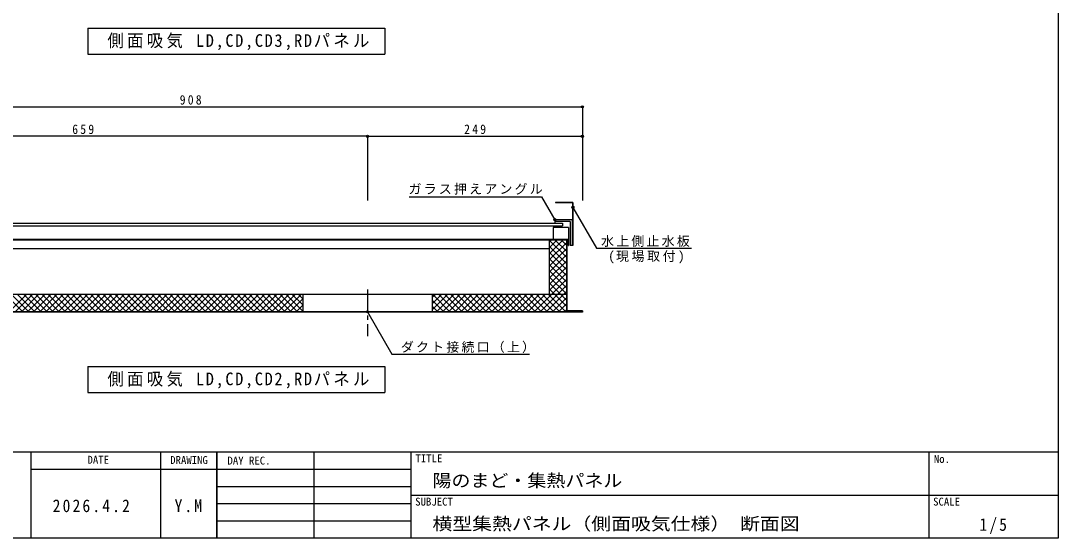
# Model space of a CAD drawing. Units: millimetres at full size, sheet at 1:5; details may follow other scales. Extents: x -2118 to 2002, y -472 to 933.
# Drawn here: x 800 to 2002, y -472 to 127 of the extents above; entities that cross this region are included whole.
import ezdxf
from ezdxf.enums import TextEntityAlignment as Align

# ---------------------------------------------------------------- set-up
doc = ezdxf.new("R2010")
doc.units = ezdxf.units.MM
doc.header["$LTSCALE"] = 5
doc.header["$PDMODE"] = 32
doc.header["$PDSIZE"] = 2.5
doc.linetypes.add('CHAIN1', pattern=[8, 5, -1, 1, -1])
for name, color, linetype in [('0-0', 4, 'CHAIN1'), ('0-1', 5, 'Continuous'), ('0-2', 4, 'Continuous'), ('F-0', 7, 'Continuous')]:
    doc.layers.add(name, color=color, linetype=linetype)
doc.styles.add('ＭＳ ゴシック', font='')
doc.styles.get('ＭＳ ゴシック').set_extended_font_data('MS Gothic')

msp = doc.modelspace()

# ---------------------------------------------------------------- linework, layer by layer
at = {"layer": '0-0'}
msp.add_line((1201.66, -183.778), (1201.66, -237.884), dxfattribs=at)
at = {"layer": '0-1', "color": 4}
msp.add_line((1250.126, -76.398), (1403.295, -76.398), dxfattribs=at)
msp.add_lwpolyline([(1201.66, -209.51), (1229.986, -258.572), (1389.186, -258.572)], dxfattribs=at)
at = {"layer": '0-1'}
for p in [(1439.66, -88.715), (1418.66, -103.01), (1201.66, -209.51)]:
    msp.add_point(p, dxfattribs=at)
at = {"layer": '0-2'}
for p, q in [((542.66, 27.544), (1450.66, 27.544)), ((1450.66, 27.544), (1450.66, -80.969)), ((1201.66, -6.507), (542.66, -6.507)), ((1201.66, -6.507), (1201.66, -80.969)), ((1201.66, -6.507), (1450.66, -6.507)), ((1201.66, -6.507), (1201.66, -80.969)), ((1450.66, -6.507), (1450.66, -80.969)), ((1403.295, -76.398), (1418.66, -103.01)), ((1412.16, -142.52), (1428.17, -126.51)), ((1412.16, -135.449), (1421.099, -126.51)), ((1412.16, -128.378), (1414.028, -126.51)), ((1412.16, -149.591), (1432.16, -129.591)), ((1432.16, -146.489), (1412.18, -126.51)), ((1432.16, -139.418), (1419.251, -126.51)), ((1432.16, -132.347), (1426.323, -126.51)), ((1432.16, -153.56), (1412.16, -133.56)), ((1412.16, -156.662), (1432.16, -136.662)), ((1432.16, -160.631), (1412.16, -140.631)), ((1412.16, -163.733), (1432.16, -143.733)), ((1432.16, -167.702), (1412.16, -147.702)), ((1412.16, -170.804), (1432.16, -150.804)), ((1432.16, -174.773), (1412.16, -154.773)), ((1412.16, -177.876), (1432.16, -157.876)), ((1432.16, -181.844), (1412.16, -161.844)), ((1412.16, -184.947), (1432.16, -164.947)), ((1394.667, -209.51), (1432.16, -172.018)), ((1401.738, -209.51), (1432.16, -179.089)), ((1432.16, -188.915), (1412.16, -168.915)), ((1432.16, -195.986), (1412.16, -175.986)), ((802.216, -209.51), (782.216, -189.51)), ((786.556, -209.51), (806.556, -189.51)), ((809.287, -209.51), (789.287, -189.51)), ((793.627, -209.51), (813.627, -189.51)), ((816.358, -209.51), (796.358, -189.51)), ((800.698, -209.51), (820.698, -189.51)), ((823.429, -209.51), (803.429, -189.51)), ((807.769, -209.51), (827.769, -189.51)), ((830.5, -209.51), (810.5, -189.51)), ((814.84, -209.51), (834.84, -189.51)), ((837.571, -209.51), (817.571, -189.51)), ((821.911, -209.51), (841.911, -189.51)), ((844.642, -209.51), (824.642, -189.51)), ((828.982, -209.51), (848.982, -189.51)), ((851.713, -209.51), (831.713, -189.51)), ((836.053, -209.51), (856.053, -189.51)), ((858.784, -209.51), (838.784, -189.51)), ((843.124, -209.51), (863.124, -189.51)), ((865.855, -209.51), (845.855, -189.51)), ((850.195, -209.51), (870.195, -189.51)), ((872.926, -209.51), (852.926, -189.51)), ((857.266, -209.51), (877.266, -189.51)), ((879.998, -209.51), (859.998, -189.51)), ((864.337, -209.51), (884.337, -189.51)), ((887.069, -209.51), (867.069, -189.51)), ((871.408, -209.51), (891.408, -189.51)), ((894.14, -209.51), (874.14, -189.51)), ((878.479, -209.51), (898.479, -189.51)), ((901.211, -209.51), (881.211, -189.51)), ((885.551, -209.51), (905.551, -189.51)), ((908.282, -209.51), (888.282, -189.51)), ((892.622, -209.51), (912.622, -189.51)), ((915.353, -209.51), (895.353, -189.51)), ((899.693, -209.51), (919.693, -189.51)), ((922.424, -209.51), (902.424, -189.51)), ((906.764, -209.51), (926.764, -189.51)), ((929.495, -209.51), (909.495, -189.51)), ((913.835, -209.51), (933.835, -189.51)), ((936.566, -209.51), (916.566, -189.51)), ((920.906, -209.51), (940.906, -189.51)), ((943.637, -209.51), (923.637, -189.51)), ((927.977, -209.51), (947.977, -189.51)), ((950.708, -209.51), (930.708, -189.51)), ((935.048, -209.51), (955.048, -189.51)), ((957.779, -209.51), (937.779, -189.51)), ((942.119, -209.51), (962.119, -189.51)), ((964.85, -209.51), (944.85, -189.51)), ((949.19, -209.51), (969.19, -189.51)), ((971.921, -209.51), (951.921, -189.51)), ((956.261, -209.51), (976.261, -189.51)), ((978.992, -209.51), (958.992, -189.51)), ((963.332, -209.51), (983.332, -189.51)), ((986.064, -209.51), (966.064, -189.51)), ((970.403, -209.51), (990.403, -189.51)), ((993.135, -209.51), (973.135, -189.51)), ((977.474, -209.51), (997.474, -189.51)), ((1000.206, -209.51), (980.206, -189.51)), ((984.545, -209.51), (1004.545, -189.51)), ((1007.277, -209.51), (987.277, -189.51)), ((991.617, -209.51), (1011.617, -189.51)), ((1014.348, -209.51), (994.348, -189.51)), ((998.688, -209.51), (1018.688, -189.51)), ((1021.419, -209.51), (1001.419, -189.51)), ((1005.759, -209.51), (1025.759, -189.51)), ((1028.49, -209.51), (1008.49, -189.51)), ((1012.83, -209.51), (1032.83, -189.51)), ((1035.561, -209.51), (1015.561, -189.51)), ((1019.901, -209.51), (1039.901, -189.51)), ((1042.632, -209.51), (1022.632, -189.51)), ((1026.972, -209.51), (1046.972, -189.51)), ((1049.703, -209.51), (1029.703, -189.51)), ((1034.043, -209.51), (1054.043, -189.51)), ((1056.774, -209.51), (1036.774, -189.51)), ((1041.114, -209.51), (1061.114, -189.51)), ((1063.845, -209.51), (1043.845, -189.51)), ((1048.185, -209.51), (1068.185, -189.51)), ((1070.916, -209.51), (1050.916, -189.51)), ((1055.256, -209.51), (1075.256, -189.51)), ((1077.987, -209.51), (1057.987, -189.51)), ((1062.327, -209.51), (1082.327, -189.51)), ((1085.058, -209.51), (1065.058, -189.51)), ((1069.398, -209.51), (1089.398, -189.51)), ((1092.13, -209.51), (1072.13, -189.51)), ((1076.469, -209.51), (1096.469, -189.51)), ((1099.201, -209.51), (1079.201, -189.51)), ((1083.54, -209.51), (1103.54, -189.51)), ((1106.272, -209.51), (1086.272, -189.51)), ((1090.611, -209.51), (1110.611, -189.51)), ((1113.343, -209.51), (1093.343, -189.51)), ((1097.683, -209.51), (1117.683, -189.51)), ((1120.414, -209.51), (1100.414, -189.51)), ((1104.754, -209.51), (1124.754, -189.51)), ((1126.66, -208.684), (1107.485, -189.51)), ((1126.66, -201.613), (1114.556, -189.51)), ((1126.66, -194.542), (1121.627, -189.51)), ((1276.66, -189.51), (1126.66, -189.51)), ((1276.66, -207.309), (1294.459, -189.51)), ((1276.66, -200.238), (1287.388, -189.51)), ((1276.66, -193.167), (1280.317, -189.51)), ((1297.191, -209.51), (1277.191, -189.51)), ((1281.53, -209.51), (1301.53, -189.51)), ((1304.262, -209.51), (1284.262, -189.51)), ((1288.601, -209.51), (1308.601, -189.51)), ((1311.333, -209.51), (1291.333, -189.51)), ((1296.66, -208.523), (1315.672, -189.51)), ((1318.404, -209.51), (1298.404, -189.51)), ((1302.744, -209.51), (1322.744, -189.51)), ((1325.475, -209.51), (1305.475, -189.51)), ((1309.815, -209.51), (1329.815, -189.51)), ((1332.546, -209.51), (1312.546, -189.51)), ((1316.886, -209.51), (1336.886, -189.51)), ((1339.617, -209.51), (1319.617, -189.51)), ((1323.957, -209.51), (1343.957, -189.51)), ((1346.688, -209.51), (1326.688, -189.51)), ((1331.028, -209.51), (1351.028, -189.51)), ((1353.759, -209.51), (1333.759, -189.51)), ((1338.099, -209.51), (1358.099, -189.51)), ((1360.83, -209.51), (1340.83, -189.51)), ((1345.17, -209.51), (1365.17, -189.51)), ((1367.901, -209.51), (1347.901, -189.51)), ((1352.241, -209.51), (1372.241, -189.51)), ((1374.972, -209.51), (1354.972, -189.51)), ((1359.312, -209.51), (1379.312, -189.51)), ((1382.043, -209.51), (1362.043, -189.51)), ((1366.383, -209.51), (1386.383, -189.51)), ((1389.114, -209.51), (1369.114, -189.51)), ((1373.454, -209.51), (1393.454, -189.51)), ((1396.185, -209.51), (1376.185, -189.51)), ((1380.525, -209.51), (1400.525, -189.51)), ((1403.257, -209.51), (1383.257, -189.51)), ((1387.596, -209.51), (1407.596, -189.51)), ((1410.328, -209.51), (1390.328, -189.51)), ((1417.399, -209.51), (1397.399, -189.51)), ((1424.47, -209.51), (1404.47, -189.51)), ((1408.81, -209.51), (1432.16, -186.16)), ((1431.541, -209.51), (1411.541, -189.51)), ((1432.16, -203.057), (1412.16, -183.057)), ((1111.825, -209.51), (1126.66, -194.675)), ((1118.896, -209.51), (1126.66, -201.746)), ((1290.119, -209.51), (1276.66, -196.05)), ((1283.048, -209.51), (1276.66, -203.121)), ((1415.881, -209.51), (1432.16, -193.231)), ((1422.952, -209.51), (1432.16, -200.302)), ((1125.967, -209.51), (1126.66, -208.817)), ((1276.66, -209.51), (1126.66, -209.51)), ((1276.66, -210.01), (1126.66, -210.01)), ((1297.191, -209.51), (1296.66, -208.979)), ((1430.023, -209.51), (1432.16, -207.373))]:
    msp.add_line(p, q, dxfattribs=at)
at = {"layer": '0-2', "color": 7}
for p, q in [((1439.16, -83.51), (1419.66, -83.51)), ((1439.16, -83.51), (1439.16, -133.01)), ((1439.66, -83.01), (1439.66, -133.01)), ((565.66, -106.91), (1427.66, -106.91)), ((1418.66, -103.01), (1418.66, -106.91)), ((1439.16, -103.01), (1418.66, -103.01)), ((1436.66, -105.01), (1418.66, -105.01)), ((1427.66, -106.91), (1427.66, -110.11)), ((1436.66, -105.01), (1436.66, -133.01)), ((1438.66, -103.01), (1438.66, -133.01)), ((1416.66, -112.01), (1416.66, -126.01)), ((1434.66, -112.01), (1416.66, -112.01)), ((1418.66, -110.11), (1418.66, -112.01)), ((1434.66, -112.01), (1434.66, -133.01)), ((1434.66, -126.01), (558.66, -126.01)), ((1432.16, -126.51), (561.16, -126.51)), ((1412.16, -126.51), (1412.16, -189.51)), ((1432.16, -126.51), (1432.16, -209.51)), ((1432.66, -126.51), (1432.66, -208.51)), ((1434.16, -126.51), (1432.66, -126.51)), ((1412.16, -136.51), (581.16, -136.51)), ((1439.66, -133.01), (1436.66, -133.01)), ((1126.66, -189.51), (642.66, -189.51)), ((1126.66, -189.51), (1126.66, -210.01)), ((1276.66, -189.51), (1276.66, -210.01)), ((1432.16, -189.51), (1276.66, -189.51)), ((1126.66, -210.01), (587.66, -210.01)), ((1126.66, -209.51), (637.66, -209.51)), ((1450.66, -209.51), (1276.66, -209.51)), ((1450.66, -210.01), (1276.66, -210.01)), ((1450.66, -209.01), (1432.16, -209.01)), ((1450.66, -208.51), (1432.66, -208.51)), ((1450.66, -208.51), (1450.66, -210.01))]:
    msp.add_line(p, q, dxfattribs=at)
for points in [[(1439.66, -83.01), (1419.66, -83.01), (1419.66, -83.51)], [(565.66, -106.91), (565.66, -110.11), (1427.66, -110.11)], [(1434.16, -126.51), (1434.16, -133.01), (1434.66, -133.01)]]:
    msp.add_lwpolyline(points, dxfattribs=at)
at = {"layer": '0-2'}
msp.add_lwpolyline([(1439.66, -88.715), (1466.991, -136.055), (1577.037, -136.055)], dxfattribs=at)
at = {"layer": '0-2', "color": 5}
for p in [(1450.66, 27.544), (1201.66, -6.507), (1450.66, -6.507)]:
    msp.add_point(p, dxfattribs=at)
at = {"layer": 'F-0', "color": 5}
for p, q in [((2001.952, 933.456), (2001.952, -471.544)), ((-18.048, -371.544), (2001.952, -371.544)), ((2001.952, -471.544), (-18.048, -471.544))]:
    msp.add_line(p, q, dxfattribs=at)
at = {"layer": 'F-0'}
for p, q in [((877.56, 118.645), (877.56, 88.645)), ((877.56, 118.645), (1221.695, 118.645)), ((1221.695, 118.645), (1221.695, 88.645)), ((877.56, 88.645), (1221.695, 88.645)), ((877.56, -272.871), (877.56, -302.871)), ((877.56, -272.871), (1221.695, -272.871)), ((1221.695, -272.871), (1221.695, -302.871)), ((877.56, -302.871), (1221.695, -302.871)), ((1026.952, -371.544), (1026.952, -471.544)), ((1139.452, -371.544), (1139.452, -471.544))]:
    msp.add_line(p, q, dxfattribs=at)
at = {"layer": 'F-0', "color": 2}
for p, q in [((811.952, -471.544), (811.952, -371.544)), ((811.952, -471.544), (811.952, -371.544)), ((961.952, -371.544), (961.952, -471.544)), ((1026.952, -471.544), (1026.952, -371.544)), ((1251.952, -371.544), (1251.952, -471.544)), ((1851.952, -371.544), (1851.952, -471.544)), ((811.952, -391.544), (1026.952, -391.544)), ((1026.952, -391.544), (1251.952, -391.544)), ((1026.952, -411.544), (1251.952, -411.544)), ((1026.952, -431.544), (1251.952, -431.544)), ((1251.952, -421.544), (2001.952, -421.544)), ((1026.952, -451.544), (1251.952, -451.544))]:
    msp.add_line(p, q, dxfattribs=at)

# ---------------------------------------------------------------- texts
at = {"layer": '0-1', "color": 7, "char_height": 11, "attachment_point": 7, "style": 'ＭＳ ゴシック'}
for s, insert in [('\\T1.17;ガラス押えアングル', (1249.202, -74.124)), ('\\T1.2;(現場取付)', (1480.617, -153.567)), ('\\T1.17;ダクト接続口（上）', (1240.319, -257.216))]:
    msp.add_mtext(s, dxfattribs=dict(at, insert=insert))
at = {"layer": '0-2', "color": 7, "char_height": 11, "attachment_point": 7, "style": 'ＭＳ ゴシック'}
for s, insert in [('\\T1.38;\\W0.9;908', (984.16, 30.044)), ('\\T1.38;\\W0.9;659', (859.66, -4.007)), ('\\T1.38;\\W0.9;249', (1313.66, -4.007)), ('\\T1.17;水上側止水板', (1472.284, -134.429))]:
    msp.add_mtext(s, dxfattribs=dict(at, insert=insert))
at = {"layer": 'F-0', "color": 4, "style": 'ＭＳ ゴシック'}
for s, p in [('DATE', (877.289, -388.107)), ('DRAWING', (973.108, -388.382)), ('DAY REC.', (1039.452, -389.044)), ('TITLE', (1257.213, -386.44)), ('No.', (1857.838, -387.125)), ('SUBJECT', (1256.952, -436.544)), ('SCALE', (1856.952, -436.544))]:
    msp.add_text(s, height=9.164, dxfattribs=at).set_placement(p, align=Align.BOTTOM_LEFT)
at = {"layer": 'F-0', "style": 'ＭＳ ゴシック'}
for s, width, p in [('陽のまど・集熱パネル', 1.1, (1276.952, -416.544)), ('横型集熱パネル（側面吸気仕様） 断面図', 1.15, (1276.952, -466.544))]:
    msp.add_text(s, height=14.66, dxfattribs=dict(at, width=width)).set_placement(p, align=Align.BOTTOM_LEFT)
at = {"layer": 'F-0', "char_height": 14.66, "attachment_point": 7, "style": 'ＭＳ ゴシック'}
for s, insert in [('\\T1.2;\\W0.95;側面吸気\\~LD,CD,CD3,RDパネル', (900.332, 93.222)), ('\\T1.2;\\W0.95;側面吸気\\~LD,CD,CD2,RDパネル', (900.332, -298.295)), ('\\T1.28;\\W0.9;2026.4.2', (836.952, -441.544)), ('\\T1.27;\\W0.9;Y.M', (978.202, -441.544)), ('\\T1.27;\\W0.9;1/5', (1910.702, -466.544))]:
    msp.add_mtext(s, dxfattribs=dict(at, insert=insert))

doc.saveas('drawing.dxf')
